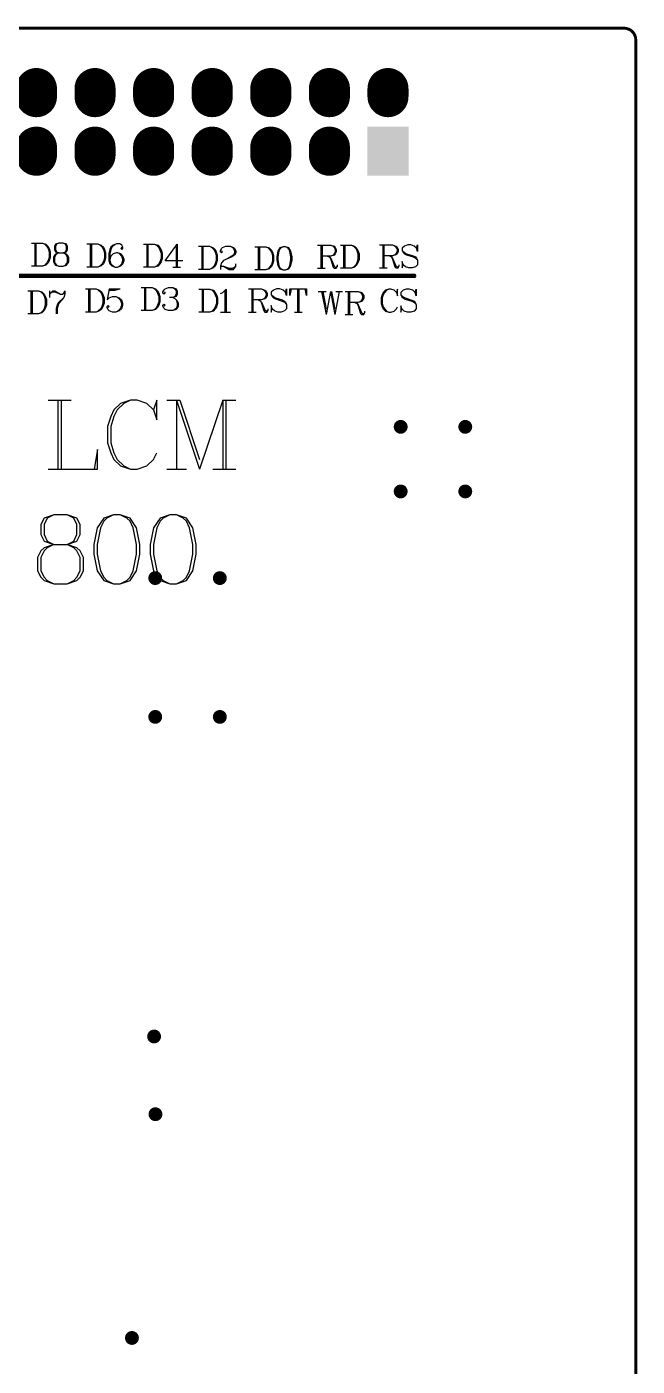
# Model space of a CAD drawing. Header units: millimetres. Extents: x 2086 to 2273, y 419 to 632.
# Drawn here: x 2246.2 to 2272.7, y 492.1 to 550.2 of the extents above; entities that cross this region are included whole.
import ezdxf

# ---------------------------------------------------------------- set-up
doc = ezdxf.new("R2010")
doc.units = ezdxf.units.MM
for name, color, linetype in [('BOTTOMOVERLAY', 54, 'Continuous'), ('KEEPOUTLAYER', 6, 'Continuous'), ('MULTILAYER', 9, 'Continuous'), ('ViaHoleLayer', 16, 'Continuous')]:
    doc.layers.add(name, color=color, linetype=linetype)

# ---------------------------------------------------------------- blocks, each defined once
blk = doc.blocks.new('IDE34VR_1')
at = {"layer": 'MULTILAYER', "const_width": 1.778}
for points in [[(0.000005, 2.716995), (0.000005, 2.362995)], [(2.54, 2.717002), (2.54, 2.363003)], [(5.080005, 2.716997), (5.080005, 2.362998)], [(7.620003, 2.716997), (7.620003, 2.362998)], [(10.160003, 2.717), (10.160003, 2.363)], [(12.7, 2.716995), (12.7, 2.362995)], [(15.240003, 2.717), (15.240003, 2.363)], [(17.780003, 2.716997), (17.780003, 2.362998)], [(20.32, 2.717), (20.32, 2.363)], [(22.860005, 2.717), (22.860005, 2.363)], [(25.4, 2.717), (25.4, 2.363)], [(27.940003, 2.716997), (27.940003, 2.362998)], [(30.480003, 2.716997), (30.480003, 2.362998)], [(33.020003, 2.717), (33.020003, 2.363)], [(35.560005, 2.716997), (35.560005, 2.362998)], [(38.100003, 2.717), (38.100003, 2.363)], [(40.640003, 2.716997), (40.640003, 2.362998)], [(2.540005, 0.177), (2.540005, -0.177)], [(5.08, 0.177002), (5.08, -0.176997)], [(7.620003, 0.176997), (7.620003, -0.177002)], [(10.160003, 0.176995), (10.160003, -0.177005)], [(12.7, 0.177), (12.7, -0.177)], [(15.240003, 0.176997), (15.240003, -0.177002)], [(17.780003, 0.176997), (17.780003, -0.177002)], [(20.320003, 0.176997), (20.320003, -0.177002)], [(22.86, 0.177), (22.86, -0.177)], [(25.400005, 0.177), (25.400005, -0.177)], [(27.940003, 0.176997), (27.940003, -0.177002)], [(30.480003, 0.176997), (30.480003, -0.177002)], [(33.020003, 0.176997), (33.020003, -0.177002)], [(35.56, 0.177), (35.56, -0.177)], [(38.100003, 0.176997), (38.100003, -0.177002)], [(40.640003, 0.176997), (40.640003, -0.177002)]]:
    blk.add_lwpolyline(points, dxfattribs=at)
at = {"layer": 'MULTILAYER', "const_width": 0.889}
for points in [[(-0.444495, 2.716995, 1), (0.444505, 2.716995, 1)], [(2.0955, 2.717002, 1), (2.9845, 2.717002, 1)], [(4.635505, 2.716997, 1), (5.524505, 2.716997, 1)], [(7.175503, 2.716997, 1), (8.064503, 2.716997, 1)], [(9.715503, 2.717, 1), (10.604503, 2.717, 1)], [(12.2555, 2.716995, 1), (13.1445, 2.716995, 1)], [(14.795503, 2.717, 1), (15.684503, 2.717, 1)], [(17.335503, 2.716997, 1), (18.224503, 2.716997, 1)], [(19.8755, 2.717, 1), (20.7645, 2.717, 1)], [(22.415505, 2.717, 1), (23.304505, 2.717, 1)], [(24.9555, 2.717, 1), (25.8445, 2.717, 1)], [(27.495503, 2.716997, 1), (28.384503, 2.716997, 1)], [(30.035503, 2.716997, 1), (30.924503, 2.716997, 1)], [(32.575503, 2.717, 1), (33.464503, 2.717, 1)], [(35.115505, 2.716997, 1), (36.004505, 2.716997, 1)], [(37.655503, 2.717, 1), (38.544503, 2.717, 1)], [(40.195503, 2.716997, 1), (41.084503, 2.716997, 1)], [(-0.444495, 2.362995, 1), (0.444505, 2.362995, 1)], [(2.0955, 2.363003, 1), (2.9845, 2.363003, 1)], [(4.635505, 2.362998, 1), (5.524505, 2.362998, 1)], [(7.175503, 2.362998, 1), (8.064503, 2.362998, 1)], [(9.715503, 2.363, 1), (10.604503, 2.363, 1)], [(12.2555, 2.362995, 1), (13.1445, 2.362995, 1)], [(14.795503, 2.363, 1), (15.684503, 2.363, 1)], [(17.335503, 2.362998, 1), (18.224503, 2.362998, 1)], [(19.8755, 2.363, 1), (20.7645, 2.363, 1)], [(22.415505, 2.363, 1), (23.304505, 2.363, 1)], [(24.9555, 2.363, 1), (25.8445, 2.363, 1)], [(27.495503, 2.362998, 1), (28.384503, 2.362998, 1)], [(30.035503, 2.362998, 1), (30.924503, 2.362998, 1)], [(32.575503, 2.363, 1), (33.464503, 2.363, 1)], [(35.115505, 2.362998, 1), (36.004505, 2.362998, 1)], [(37.655503, 2.363, 1), (38.544503, 2.363, 1)], [(40.195503, 2.362998, 1), (41.084503, 2.362998, 1)], [(2.095505, 0.177, 1), (2.984505, 0.177, 1)], [(2.095505, -0.177, 1), (2.984505, -0.177, 1)], [(4.6355, 0.177002, 1), (5.5245, 0.177002, 1)], [(4.6355, -0.176997, 1), (5.5245, -0.176997, 1)], [(7.175503, 0.176997, 1), (8.064503, 0.176997, 1)], [(7.175503, -0.177002, 1), (8.064503, -0.177002, 1)], [(9.715503, 0.176995, 1), (10.604503, 0.176995, 1)], [(9.715503, -0.177005, 1), (10.604503, -0.177005, 1)], [(12.2555, 0.177, 1), (13.1445, 0.177, 1)], [(12.2555, -0.177, 1), (13.1445, -0.177, 1)], [(14.795503, 0.176997, 1), (15.684503, 0.176997, 1)], [(14.795503, -0.177002, 1), (15.684503, -0.177002, 1)], [(17.335503, 0.176997, 1), (18.224503, 0.176997, 1)], [(17.335503, -0.177002, 1), (18.224503, -0.177002, 1)], [(19.875503, 0.176997, 1), (20.764503, 0.176997, 1)], [(19.875503, -0.177002, 1), (20.764503, -0.177002, 1)], [(22.4155, 0.177, 1), (23.3045, 0.177, 1)], [(22.4155, -0.177, 1), (23.3045, -0.177, 1)], [(24.955505, 0.177, 1), (25.844505, 0.177, 1)], [(24.955505, -0.177, 1), (25.844505, -0.177, 1)], [(27.495503, 0.176997, 1), (28.384503, 0.176997, 1)], [(27.495503, -0.177002, 1), (28.384503, -0.177002, 1)], [(30.035503, 0.176997, 1), (30.924503, 0.176997, 1)], [(30.035503, -0.177002, 1), (30.924503, -0.177002, 1)], [(32.575503, 0.176997, 1), (33.464503, 0.176997, 1)], [(32.575503, -0.177002, 1), (33.464503, -0.177002, 1)], [(35.1155, 0.177, 1), (36.0045, 0.177, 1)], [(35.1155, -0.177, 1), (36.0045, -0.177, 1)], [(37.655503, 0.176997, 1), (38.544503, 0.176997, 1)], [(37.655503, -0.177002, 1), (38.544503, -0.177002, 1)], [(40.195503, 0.176997, 1), (41.084503, 0.176997, 1)], [(40.195503, -0.177002, 1), (41.084503, -0.177002, 1)]]:
    blk.add_lwpolyline(points, format="xyb", close=True, dxfattribs=at)
at = {"layer": 'MULTILAYER'}
blk.add_solid([(-0.889, -1.066), (0.889, -1.066), (-0.889, 1.066), (0.889, 1.066)], dxfattribs=at)

msp = doc.modelspace()

# ---------------------------------------------------------------- linework, layer by layer
at = {"layer": 'BOTTOMOVERLAY'}
for p, q in [((2246.4062, 540.8026), (2246.8823, 540.8026)), ((2246.549, 540.8026), (2246.549, 539.8028)), ((2246.5966, 540.8026), (2246.5966, 539.8028)), ((2246.8823, 540.8026), (2247.0251, 540.7549)), ((2246.8823, 540.8026), (2246.9775, 540.7549)), ((2246.9775, 540.7549), (2247.0727, 540.6597)), ((2247.0251, 540.7549), (2247.1203, 540.6597)), ((2247.0727, 540.6597), (2247.1203, 540.5645)), ((2247.1203, 540.6597), (2247.1679, 540.5645)), ((2247.4441, 540.7549), (2247.3965, 540.6597)), ((2247.3965, 540.6597), (2247.3965, 540.5169)), ((2247.5869, 540.8026), (2247.4441, 540.7549)), ((2247.4917, 540.7549), (2247.4441, 540.6597)), ((2247.4441, 540.6597), (2247.4441, 540.5169)), ((2247.5869, 540.8026), (2247.4917, 540.7549)), ((2247.7773, 540.8026), (2247.5869, 540.8026)), ((2247.9202, 540.7549), (2247.7773, 540.8026)), ((2247.8726, 540.7549), (2247.7773, 540.8026)), ((2247.9202, 540.6597), (2247.8726, 540.7549)), ((2247.9678, 540.6597), (2247.9202, 540.7549)), ((2247.9202, 540.5169), (2247.9202, 540.6597)), ((2247.9678, 540.5169), (2247.9678, 540.6597)), ((2248.8062, 540.7626), (2249.2823, 540.7626)), ((2248.949, 540.7626), (2248.949, 539.7628)), ((2248.9966, 540.7626), (2248.9966, 539.7628)), ((2249.2823, 540.7626), (2249.4251, 540.7149)), ((2249.2823, 540.7626), (2249.3775, 540.7149)), ((2249.3775, 540.7149), (2249.4727, 540.6197)), ((2249.4251, 540.7149), (2249.5203, 540.6197)), ((2249.4727, 540.6197), (2249.5203, 540.5245)), ((2249.5203, 540.6197), (2249.5679, 540.5245)), ((2249.8441, 540.6197), (2249.7965, 540.5245)), ((2249.9393, 540.7149), (2249.8441, 540.6197)), ((2249.8917, 540.6197), (2249.8441, 540.5245)), ((2249.9869, 540.7149), (2249.8917, 540.6197)), ((2250.0821, 540.7626), (2249.9393, 540.7149)), ((2250.0821, 540.7626), (2249.9869, 540.7149)), ((2250.2249, 540.7626), (2250.0821, 540.7626)), ((2250.3202, 540.7149), (2250.2249, 540.7626)), ((2250.3202, 540.6197), (2250.2726, 540.5721)), ((2250.3678, 540.6197), (2250.3202, 540.7149)), ((2250.3678, 540.5721), (2250.3678, 540.6197)), ((2251.2562, 540.7526), (2251.7323, 540.7526)), ((2251.399, 540.7526), (2251.399, 539.7528)), ((2251.4466, 540.7526), (2251.4466, 539.7528)), ((2251.7323, 540.7526), (2251.8751, 540.7049)), ((2251.7323, 540.7526), (2251.8275, 540.7049)), ((2251.8275, 540.7049), (2251.9227, 540.6097)), ((2251.8751, 540.7049), (2251.9703, 540.6097)), ((2252.1989, 540.0384), (2252.7226, 540.7526)), ((2252.6749, 540.6573), (2252.6749, 539.7528)), ((2252.7226, 540.7526), (2252.7226, 539.7528)), ((2253.6462, 540.6626), (2254.1223, 540.6626)), ((2253.789, 540.6626), (2253.789, 539.6628)), ((2253.8366, 540.6626), (2253.8366, 539.6628)), ((2254.1223, 540.6626), (2254.2651, 540.6149)), ((2254.1223, 540.6626), (2254.2175, 540.6149)), ((2254.6841, 540.6149), (2254.8269, 540.6626)), ((2254.8269, 540.6626), (2255.0173, 540.6626)), ((2255.0173, 540.6626), (2255.1602, 540.6149)), ((2255.0173, 540.6626), (2255.1126, 540.6149)), ((2256.0887, 540.6401), (2256.5648, 540.6401)), ((2256.2315, 540.6401), (2256.2315, 539.6403)), ((2256.2791, 540.6401), (2256.2791, 539.6403)), ((2256.5648, 540.6401), (2256.7076, 540.5925)), ((2256.5648, 540.6401), (2256.66, 540.5925)), ((2257.317, 540.6401), (2257.1742, 540.5925)), ((2257.317, 540.6401), (2257.2218, 540.5925)), ((2257.4122, 540.6401), (2257.317, 540.6401)), ((2257.555, 540.5925), (2257.4122, 540.6401)), ((2257.5074, 540.5925), (2257.4122, 540.6401)), ((2258.8062, 540.7126), (2259.3775, 540.7126)), ((2258.949, 540.7126), (2258.949, 539.7128)), ((2258.9966, 540.7126), (2258.9966, 539.7128)), ((2259.3775, 540.7126), (2259.5203, 540.6649)), ((2259.3775, 540.7126), (2259.4727, 540.6649)), ((2259.4727, 540.6649), (2259.5203, 540.6173)), ((2259.5203, 540.6649), (2259.5679, 540.6173)), ((2259.7917, 540.7126), (2260.2678, 540.7126)), ((2259.9345, 540.7126), (2259.9345, 539.7128)), ((2259.9821, 540.7126), (2259.9821, 539.7128)), ((2260.2678, 540.7126), (2260.4106, 540.6649)), ((2260.2678, 540.7126), (2260.363, 540.6649)), ((2260.363, 540.6649), (2260.4582, 540.5697)), ((2260.4106, 540.6649), (2260.5058, 540.5697)), ((2261.4862, 540.7226), (2262.0575, 540.7226)), ((2261.629, 540.7226), (2261.629, 539.7228)), ((2261.6766, 540.7226), (2261.6766, 539.7228)), ((2262.0575, 540.7226), (2262.2003, 540.6749)), ((2262.0575, 540.7226), (2262.1527, 540.6749)), ((2262.1527, 540.6749), (2262.2003, 540.6273)), ((2262.2003, 540.6749), (2262.2479, 540.6273)), ((2262.2003, 540.6273), (2262.2479, 540.5321)), ((2262.2479, 540.6273), (2262.2956, 540.5321)), ((2262.5669, 540.6749), (2262.4717, 540.5797)), ((2262.7098, 540.7226), (2262.5669, 540.6749)), ((2262.8526, 540.7226), (2262.7098, 540.7226)), ((2262.9954, 540.6749), (2262.8526, 540.7226)), ((2263.0906, 540.5797), (2262.9954, 540.6749)), ((2263.0906, 540.5797), (2263.1382, 540.7226)), ((2263.1382, 540.7226), (2263.1382, 540.4369)), ((2247.1203, 540.0408), (2247.0727, 539.9456)), ((2247.1203, 540.5645), (2247.1679, 540.4217)), ((2247.1679, 540.1836), (2247.1203, 540.0408)), ((2247.1679, 540.0408), (2247.1203, 539.9456)), ((2247.1679, 540.5645), (2247.2156, 540.4217)), ((2247.1679, 540.4217), (2247.1679, 540.1836)), ((2247.2156, 540.1836), (2247.1679, 540.0408)), ((2247.2156, 540.4217), (2247.2156, 540.1836)), ((2247.3965, 540.2789), (2247.3489, 540.1836)), ((2247.3489, 540.1836), (2247.3489, 539.9932)), ((2247.3965, 540.5169), (2247.4441, 540.4217)), ((2247.4441, 540.3265), (2247.3965, 540.2789)), ((2247.4441, 540.2789), (2247.3965, 540.1836)), ((2247.3965, 540.1836), (2247.3965, 539.9932)), ((2247.4441, 540.5169), (2247.4917, 540.4217)), ((2247.4441, 540.4217), (2247.5869, 540.3741)), ((2247.5869, 540.3741), (2247.4441, 540.3265)), ((2247.4917, 540.3265), (2247.4441, 540.2789)), ((2247.4917, 540.4217), (2247.5869, 540.3741)), ((2247.5869, 540.3741), (2247.4917, 540.3265)), ((2247.5869, 540.3741), (2247.7773, 540.3741)), ((2247.7773, 540.3741), (2247.9202, 540.4217)), ((2247.7773, 540.3741), (2247.8726, 540.4217)), ((2247.9202, 540.3265), (2247.7773, 540.3741)), ((2247.8726, 540.3265), (2247.7773, 540.3741)), ((2247.8726, 540.4217), (2247.9202, 540.5169)), ((2247.9202, 540.2789), (2247.8726, 540.3265)), ((2247.9202, 540.4217), (2247.9678, 540.5169)), ((2247.9678, 540.2789), (2247.9202, 540.3265)), ((2247.9678, 540.1836), (2247.9202, 540.2789)), ((2248.0154, 540.1836), (2247.9678, 540.2789)), ((2247.9678, 539.9932), (2247.9678, 540.1836)), ((2248.0154, 539.9932), (2248.0154, 540.1836)), ((2249.5203, 540.5245), (2249.5679, 540.3817)), ((2249.5679, 540.1436), (2249.5203, 540.0008)), ((2249.5679, 540.5245), (2249.6156, 540.3817)), ((2249.5679, 540.3817), (2249.5679, 540.1436)), ((2249.6156, 540.1436), (2249.5679, 540.0008)), ((2249.6156, 540.3817), (2249.6156, 540.1436)), ((2249.7965, 540.5245), (2249.7489, 540.3341)), ((2249.7489, 540.3341), (2249.7489, 540.0484)), ((2249.7489, 540.0484), (2249.7965, 539.9056)), ((2249.8441, 540.5245), (2249.7965, 540.3341)), ((2249.7965, 540.3341), (2249.7965, 540.0484)), ((2249.8441, 540.2389), (2249.7965, 540.096)), ((2249.7965, 540.0484), (2249.8441, 539.9056)), ((2249.9393, 540.3341), (2249.8441, 540.2389)), ((2250.0821, 540.3817), (2249.9393, 540.3341)), ((2250.1297, 540.3817), (2250.0821, 540.3817)), ((2250.2726, 540.3341), (2250.1297, 540.3817)), ((2250.2249, 540.3341), (2250.1297, 540.3817)), ((2250.3202, 540.2389), (2250.2249, 540.3341)), ((2250.2726, 540.5721), (2250.3202, 540.5245)), ((2250.3678, 540.2389), (2250.2726, 540.3341)), ((2250.3202, 540.5245), (2250.3678, 540.5721)), ((2250.3678, 540.096), (2250.3202, 540.2389)), ((2250.3202, 539.9056), (2250.3678, 540.0484)), ((2250.4154, 540.096), (2250.3678, 540.2389)), ((2250.3678, 540.0484), (2250.3678, 540.096)), ((2250.3678, 539.9056), (2250.4154, 540.0484)), ((2250.4154, 540.0484), (2250.4154, 540.096)), ((2251.9227, 540.6097), (2251.9703, 540.5145)), ((2251.9703, 540.6097), (2252.0179, 540.5145)), ((2251.9703, 540.5145), (2252.0179, 540.3717)), ((2252.0179, 540.1336), (2251.9703, 539.9908)), ((2252.0179, 540.5145), (2252.0656, 540.3717)), ((2252.0179, 540.3717), (2252.0179, 540.1336)), ((2252.0656, 540.1336), (2252.0179, 539.9908)), ((2252.0656, 540.3717), (2252.0656, 540.1336)), ((2252.9606, 540.0384), (2252.1989, 540.0384)), ((2254.2175, 540.6149), (2254.3127, 540.5197)), ((2254.2651, 540.6149), (2254.3603, 540.5197)), ((2254.3127, 540.5197), (2254.3603, 540.4245)), ((2254.3603, 540.5197), (2254.4079, 540.4245)), ((2254.3603, 540.4245), (2254.4079, 540.2817)), ((2254.4079, 540.0436), (2254.3603, 539.9008)), ((2254.4079, 540.4245), (2254.4556, 540.2817)), ((2254.4079, 540.2817), (2254.4079, 540.0436)), ((2254.4556, 540.0436), (2254.4079, 539.9008)), ((2254.4556, 540.2817), (2254.4556, 540.0436)), ((2254.5889, 540.4721), (2254.6365, 540.5673)), ((2254.5889, 540.4245), (2254.5889, 540.4721)), ((2254.6365, 540.3769), (2254.5889, 540.4245)), ((2254.6365, 540.5673), (2254.6841, 540.6149)), ((2254.6365, 540.4721), (2254.6841, 540.4245)), ((2254.6841, 540.4245), (2254.6365, 540.3769)), ((2254.7317, 540.0436), (2254.6365, 539.9484)), ((2254.8269, 540.0913), (2254.7317, 540.0436)), ((2255.0649, 540.1865), (2254.8269, 540.0913)), ((2255.0173, 540.1865), (2254.8269, 540.0913)), ((2255.1602, 540.2817), (2255.0173, 540.1865)), ((2255.2078, 540.2817), (2255.0649, 540.1865)), ((2255.1126, 540.6149), (2255.1602, 540.5673)), ((2255.1602, 540.6149), (2255.2078, 540.5673)), ((2255.1602, 540.5673), (2255.2078, 540.4721)), ((2255.2078, 540.3769), (2255.1602, 540.2817)), ((2255.2078, 540.5673), (2255.2554, 540.4721)), ((2255.2078, 540.4721), (2255.2078, 540.3769)), ((2255.2554, 540.3769), (2255.2078, 540.2817)), ((2255.2554, 540.4721), (2255.2554, 540.3769)), ((2256.66, 540.5925), (2256.7552, 540.4973)), ((2256.7076, 540.5925), (2256.8028, 540.4973)), ((2256.7552, 540.4973), (2256.8028, 540.402)), ((2256.8028, 540.4973), (2256.8504, 540.402)), ((2256.8028, 540.402), (2256.8504, 540.2592)), ((2256.8504, 540.402), (2256.898, 540.2592)), ((2256.8504, 540.2592), (2256.8504, 540.0212)), ((2256.898, 540.2592), (2256.898, 540.0212)), ((2257.0789, 540.4497), (2257.0313, 540.2116)), ((2257.0313, 540.2116), (2257.0313, 540.0688)), ((2257.0313, 540.0688), (2257.0789, 539.8307)), ((2257.1742, 540.5925), (2257.0789, 540.4497)), ((2257.1265, 540.4497), (2257.0789, 540.2116)), ((2257.0789, 540.2116), (2257.0789, 540.0688)), ((2257.0789, 540.0688), (2257.1265, 539.8307)), ((2257.1742, 540.5449), (2257.1265, 540.4497)), ((2257.2218, 540.5925), (2257.1742, 540.5449)), ((2257.555, 540.5449), (2257.5074, 540.5925)), ((2257.6502, 540.4497), (2257.555, 540.5925)), ((2257.6026, 540.4497), (2257.555, 540.5449)), ((2257.6502, 540.2116), (2257.6026, 540.4497)), ((2257.6026, 539.8307), (2257.6502, 540.0688)), ((2257.6979, 540.2116), (2257.6502, 540.4497)), ((2257.6502, 540.0688), (2257.6502, 540.2116)), ((2257.6502, 539.8307), (2257.6979, 540.0688)), ((2257.6979, 540.0688), (2257.6979, 540.2116)), ((2259.3775, 540.2365), (2258.9966, 540.2365)), ((2259.2347, 540.2365), (2259.3299, 540.1889)), ((2259.3299, 540.1889), (2259.3775, 540.1413)), ((2259.3299, 540.1889), (2259.3775, 540.0936)), ((2259.5203, 540.2841), (2259.3775, 540.2365)), ((2259.4727, 540.2841), (2259.3775, 540.2365)), ((2259.3775, 540.1413), (2259.5203, 539.808)), ((2259.3775, 540.0936), (2259.4727, 539.7604)), ((2259.5203, 540.3317), (2259.4727, 540.2841)), ((2259.5203, 540.6173), (2259.5679, 540.5221)), ((2259.5679, 540.4269), (2259.5203, 540.3317)), ((2259.5679, 540.3317), (2259.5203, 540.2841)), ((2259.5679, 540.6173), (2259.6156, 540.5221)), ((2259.5679, 540.5221), (2259.5679, 540.4269)), ((2259.6156, 540.4269), (2259.5679, 540.3317)), ((2259.6156, 540.5221), (2259.6156, 540.4269)), ((2260.4582, 540.5697), (2260.5058, 540.4745)), ((2260.5058, 540.5697), (2260.5534, 540.4745)), ((2260.5058, 540.4745), (2260.5534, 540.3317)), ((2260.5534, 540.0936), (2260.5058, 539.9508)), ((2260.5534, 540.4745), (2260.6011, 540.3317)), ((2260.5534, 540.3317), (2260.5534, 540.0936)), ((2260.6011, 540.0936), (2260.5534, 539.9508)), ((2260.6011, 540.3317), (2260.6011, 540.0936)), ((2262.0575, 540.2465), (2261.6766, 540.2465)), ((2261.9147, 540.2465), (2262.0099, 540.1989)), ((2262.0099, 540.1989), (2262.0575, 540.1513)), ((2262.0099, 540.1989), (2262.0575, 540.1036)), ((2262.2003, 540.2941), (2262.0575, 540.2465)), ((2262.1527, 540.2941), (2262.0575, 540.2465)), ((2262.0575, 540.1513), (2262.2003, 539.818)), ((2262.0575, 540.1036), (2262.1527, 539.7704)), ((2262.2003, 540.3417), (2262.1527, 540.2941)), ((2262.2479, 540.4369), (2262.2003, 540.3417)), ((2262.2479, 540.3417), (2262.2003, 540.2941)), ((2262.2479, 540.5321), (2262.2479, 540.4369)), ((2262.2956, 540.4369), (2262.2479, 540.3417)), ((2262.2956, 540.5321), (2262.2956, 540.4369)), ((2262.4717, 540.5797), (2262.4717, 540.4845)), ((2262.4717, 540.4845), (2262.5193, 540.3893)), ((2262.4717, 540.4845), (2262.5669, 540.3893)), ((2262.5193, 540.3893), (2262.5669, 540.3417)), ((2262.5669, 540.3893), (2262.6621, 540.3417)), ((2262.5669, 540.3417), (2262.6621, 540.2941)), ((2262.6621, 540.3417), (2262.9478, 540.2465)), ((2262.6621, 540.2941), (2262.9478, 540.1989)), ((2262.9478, 540.2465), (2263.043, 540.1989)), ((2262.9478, 540.1989), (2263.043, 540.1513)), ((2263.043, 540.1989), (2263.0906, 540.1513)), ((2263.043, 540.1513), (2263.1382, 540.056)), ((2263.1382, 540.4369), (2263.0906, 540.5797)), ((2263.0906, 540.1513), (2263.1382, 540.056)), ((2263.1382, 540.056), (2263.1382, 539.8656)), ((2246.8823, 539.8028), (2246.4062, 539.8028)), ((2247.0251, 539.8504), (2246.8823, 539.8028)), ((2246.9775, 539.8504), (2246.8823, 539.8028)), ((2247.0727, 539.9456), (2246.9775, 539.8504)), ((2247.1203, 539.9456), (2247.0251, 539.8504)), ((2247.3489, 539.9932), (2247.3965, 539.898)), ((2247.3965, 539.9932), (2247.4441, 539.898)), ((2247.3965, 539.898), (2247.4441, 539.8504)), ((2247.4441, 539.898), (2247.4917, 539.8504)), ((2247.4441, 539.8504), (2247.5869, 539.8028)), ((2247.4917, 539.8504), (2247.5869, 539.8028)), ((2247.5869, 539.8028), (2247.7773, 539.8028)), ((2247.7773, 539.8028), (2247.9202, 539.8504)), ((2247.7773, 539.8028), (2247.8726, 539.8504)), ((2247.8726, 539.8504), (2247.9202, 539.898)), ((2247.9202, 539.898), (2247.9678, 539.9932)), ((2247.9202, 539.8504), (2247.9678, 539.898)), ((2247.9678, 539.898), (2248.0154, 539.9932)), ((2249.2823, 539.7628), (2248.8062, 539.7628)), ((2249.4251, 539.8104), (2249.2823, 539.7628)), ((2249.3775, 539.8104), (2249.2823, 539.7628)), ((2249.4727, 539.9056), (2249.3775, 539.8104)), ((2249.5203, 539.9056), (2249.4251, 539.8104)), ((2249.5203, 540.0008), (2249.4727, 539.9056)), ((2249.5679, 540.0008), (2249.5203, 539.9056)), ((2249.7965, 539.9056), (2249.8917, 539.8104)), ((2249.8441, 539.9056), (2249.9393, 539.8104)), ((2249.8917, 539.8104), (2250.0345, 539.7628)), ((2249.9393, 539.8104), (2250.0345, 539.7628)), ((2250.0345, 539.7628), (2250.1297, 539.7628)), ((2250.1297, 539.7628), (2250.2726, 539.8104)), ((2250.1297, 539.7628), (2250.2249, 539.8104)), ((2250.2249, 539.8104), (2250.3202, 539.9056)), ((2250.2726, 539.8104), (2250.3678, 539.9056)), ((2251.7323, 539.7528), (2251.2562, 539.7528)), ((2251.8751, 539.8004), (2251.7323, 539.7528)), ((2251.8275, 539.8004), (2251.7323, 539.7528)), ((2251.9227, 539.8956), (2251.8275, 539.8004)), ((2251.9703, 539.8956), (2251.8751, 539.8004)), ((2251.9703, 539.9908), (2251.9227, 539.8956)), ((2252.0179, 539.9908), (2251.9703, 539.8956)), ((2252.5321, 539.7528), (2252.8654, 539.7528)), ((2254.1223, 539.6628), (2253.6462, 539.6628)), ((2254.2651, 539.7104), (2254.1223, 539.6628)), ((2254.2175, 539.7104), (2254.1223, 539.6628)), ((2254.3127, 539.8056), (2254.2175, 539.7104)), ((2254.3603, 539.8056), (2254.2651, 539.7104)), ((2254.3603, 539.9008), (2254.3127, 539.8056)), ((2254.4079, 539.9008), (2254.3603, 539.8056)), ((2254.6365, 539.9484), (2254.5889, 539.8056)), ((2254.5889, 539.8056), (2254.5889, 539.6628)), ((2254.5889, 539.758), (2254.6365, 539.8056)), ((2254.6365, 539.8056), (2254.7317, 539.8056)), ((2254.7317, 539.8056), (2254.9697, 539.7104)), ((2254.7317, 539.8056), (2254.9697, 539.6628)), ((2254.9697, 539.7104), (2255.1126, 539.7104)), ((2254.9697, 539.6628), (2255.1602, 539.6628)), ((2255.1126, 539.7104), (2255.2078, 539.758)), ((2255.1602, 539.6628), (2255.2078, 539.7104)), ((2255.2078, 539.758), (2255.2554, 539.8056)), ((2255.2078, 539.7104), (2255.2554, 539.8056)), ((2255.2554, 539.8056), (2255.2554, 539.9008)), ((2256.5648, 539.6403), (2256.0887, 539.6403)), ((2256.7076, 539.6879), (2256.5648, 539.6403)), ((2256.66, 539.6879), (2256.5648, 539.6403)), ((2256.7552, 539.7831), (2256.66, 539.6879)), ((2256.8028, 539.7831), (2256.7076, 539.6879)), ((2256.8028, 539.8783), (2256.7552, 539.7831)), ((2256.8504, 540.0212), (2256.8028, 539.8783)), ((2256.8504, 539.8783), (2256.8028, 539.7831)), ((2256.898, 540.0212), (2256.8504, 539.8783)), ((2257.0789, 539.8307), (2257.1742, 539.6879)), ((2257.1265, 539.8307), (2257.1742, 539.7355)), ((2257.1742, 539.7355), (2257.2218, 539.6879)), ((2257.1742, 539.6879), (2257.317, 539.6403)), ((2257.2218, 539.6879), (2257.317, 539.6403)), ((2257.317, 539.6403), (2257.4122, 539.6403)), ((2257.4122, 539.6403), (2257.555, 539.6879)), ((2257.4122, 539.6403), (2257.5074, 539.6879)), ((2257.5074, 539.6879), (2257.555, 539.7355)), ((2257.555, 539.6879), (2257.6502, 539.8307)), ((2257.555, 539.7355), (2257.6026, 539.8307)), ((2258.8062, 539.7128), (2259.1395, 539.7128)), ((2259.4727, 539.7604), (2259.5203, 539.7128)), ((2259.5203, 539.808), (2259.5679, 539.7604)), ((2259.5203, 539.7128), (2259.6156, 539.7128)), ((2259.5679, 539.7604), (2259.6156, 539.7604)), ((2259.6156, 539.7604), (2259.6632, 539.808)), ((2259.6156, 539.7128), (2259.6632, 539.808)), ((2259.6632, 539.808), (2259.6632, 539.8556)), ((2260.2678, 539.7128), (2259.7917, 539.7128)), ((2260.4106, 539.7604), (2260.2678, 539.7128)), ((2260.363, 539.7604), (2260.2678, 539.7128)), ((2260.4582, 539.8556), (2260.363, 539.7604)), ((2260.5058, 539.8556), (2260.4106, 539.7604)), ((2260.5058, 539.9508), (2260.4582, 539.8556)), ((2260.5534, 539.9508), (2260.5058, 539.8556)), ((2261.4862, 539.7228), (2261.8195, 539.7228)), ((2262.1527, 539.7704), (2262.2003, 539.7228)), ((2262.2003, 539.818), (2262.2479, 539.7704)), ((2262.2003, 539.7228), (2262.2956, 539.7228)), ((2262.2479, 539.7704), (2262.2956, 539.7704)), ((2262.2956, 539.7704), (2262.3432, 539.818)), ((2262.2956, 539.7228), (2262.3432, 539.818)), ((2262.3432, 539.818), (2262.3432, 539.8656)), ((2262.5193, 539.8656), (2262.4717, 540.0084)), ((2262.4717, 540.0084), (2262.4717, 539.7228)), ((2262.4717, 539.7228), (2262.5193, 539.8656)), ((2262.6145, 539.7704), (2262.5193, 539.8656)), ((2262.7574, 539.7228), (2262.6145, 539.7704)), ((2262.9002, 539.7228), (2262.7574, 539.7228)), ((2263.043, 539.7704), (2262.9002, 539.7228)), ((2263.1382, 539.8656), (2263.043, 539.7704)), ((2246.2362, 538.7326), (2246.7123, 538.7326)), ((2246.379, 538.7326), (2246.379, 537.7328)), ((2246.4266, 538.7326), (2246.4266, 537.7328)), ((2246.7123, 538.7326), (2246.8551, 538.685)), ((2246.7123, 538.7326), (2246.8075, 538.685)), ((2246.8075, 538.685), (2246.9027, 538.5897)), ((2246.8551, 538.685), (2246.9503, 538.5897)), ((2246.9027, 538.5897), (2246.9503, 538.4945)), ((2246.9503, 538.5897), (2246.9979, 538.4945)), ((2246.9503, 538.4945), (2246.9979, 538.3517)), ((2246.9979, 538.4945), (2247.0456, 538.3517)), ((2246.9979, 538.3517), (2246.9979, 538.1136)), ((2247.0456, 538.3517), (2247.0456, 538.1136)), ((2247.1789, 538.7326), (2247.1789, 538.4469)), ((2247.1789, 538.5421), (2247.2265, 538.6373)), ((2247.2265, 538.6373), (2247.3217, 538.7326)), ((2247.2265, 538.6373), (2247.3217, 538.685)), ((2247.3217, 538.7326), (2247.4169, 538.7326)), ((2247.3217, 538.685), (2247.4169, 538.685)), ((2247.4169, 538.7326), (2247.6549, 538.5897)), ((2247.4169, 538.685), (2247.6549, 538.5897)), ((2247.7978, 538.4469), (2247.5597, 538.2089)), ((2247.7978, 538.4469), (2247.6073, 538.2089)), ((2247.6549, 538.5897), (2247.7502, 538.5897)), ((2247.7502, 538.5897), (2247.7978, 538.6373)), ((2247.7978, 538.6373), (2247.8454, 538.7326)), ((2247.8454, 538.5897), (2247.7978, 538.4469)), ((2247.8454, 538.7326), (2247.8454, 538.5897)), ((2248.7362, 538.8126), (2249.2123, 538.8126)), ((2248.879, 538.8126), (2248.879, 537.8128)), ((2248.9266, 538.8126), (2248.9266, 537.8128)), ((2249.2123, 538.8126), (2249.3551, 538.765)), ((2249.2123, 538.8126), (2249.3075, 538.765)), ((2249.3075, 538.765), (2249.4027, 538.6697)), ((2249.3551, 538.765), (2249.4503, 538.6697)), ((2249.4027, 538.6697), (2249.4503, 538.5745)), ((2249.4503, 538.6697), (2249.4979, 538.5745)), ((2249.4503, 538.5745), (2249.4979, 538.4317)), ((2249.4979, 538.5745), (2249.5456, 538.4317)), ((2249.4979, 538.4317), (2249.4979, 538.1936)), ((2249.5456, 538.4317), (2249.5456, 538.1936)), ((2249.7741, 538.8126), (2249.6789, 538.3365)), ((2249.6789, 538.3365), (2249.7741, 538.4317)), ((2249.7741, 538.8126), (2250.2502, 538.8126)), ((2249.7741, 538.765), (2250.0121, 538.765)), ((2249.7741, 538.4317), (2249.9169, 538.4793)), ((2249.9169, 538.4793), (2250.0597, 538.4793)), ((2250.0121, 538.765), (2250.2502, 538.8126)), ((2250.0597, 538.4793), (2250.2026, 538.4317)), ((2250.0597, 538.4793), (2250.1549, 538.4317)), ((2250.1549, 538.4317), (2250.2502, 538.3365)), ((2250.2026, 538.4317), (2250.2978, 538.3365)), ((2250.2502, 538.3365), (2250.2978, 538.1936)), ((2250.2978, 538.3365), (2250.3454, 538.1936)), ((2251.1562, 538.8726), (2251.6323, 538.8726)), ((2251.299, 538.8726), (2251.299, 537.8728)), ((2251.3466, 538.8726), (2251.3466, 537.8728)), ((2251.6323, 538.8726), (2251.7751, 538.825)), ((2251.6323, 538.8726), (2251.7275, 538.825)), ((2251.7275, 538.825), (2251.8227, 538.7297)), ((2251.7751, 538.825), (2251.8703, 538.7297)), ((2251.8227, 538.7297), (2251.8703, 538.6345)), ((2251.8703, 538.7297), (2251.9179, 538.6345)), ((2251.8703, 538.6345), (2251.9179, 538.4917)), ((2251.9179, 538.6345), (2251.9656, 538.4917)), ((2251.9179, 538.4917), (2251.9179, 538.2536)), ((2251.9656, 538.4917), (2251.9656, 538.2536)), ((2252.0989, 538.6821), (2252.1465, 538.7773)), ((2252.0989, 538.6345), (2252.0989, 538.6821)), ((2252.1465, 538.5869), (2252.0989, 538.6345)), ((2252.1465, 538.7773), (2252.1941, 538.825)), ((2252.1465, 538.6821), (2252.1941, 538.6345)), ((2252.1941, 538.6345), (2252.1465, 538.5869)), ((2252.1941, 538.825), (2252.3369, 538.8726)), ((2252.3369, 538.8726), (2252.5273, 538.8726)), ((2252.5273, 538.4441), (2252.3845, 538.4441)), ((2252.5273, 538.8726), (2252.6702, 538.825)), ((2252.5273, 538.8726), (2252.6226, 538.825)), ((2252.6702, 538.4917), (2252.5273, 538.4441)), ((2252.6226, 538.4917), (2252.5273, 538.4441)), ((2252.5273, 538.4441), (2252.6226, 538.3965)), ((2252.6226, 538.825), (2252.6702, 538.7297)), ((2252.6702, 538.5869), (2252.6226, 538.4917)), ((2252.6226, 538.3965), (2252.7178, 538.3013)), ((2252.6702, 538.825), (2252.7178, 538.7297)), ((2252.6702, 538.7297), (2252.6702, 538.5869)), ((2252.7178, 538.5869), (2252.6702, 538.4917)), ((2252.6702, 538.3489), (2252.7178, 538.206)), ((2252.7178, 538.7297), (2252.7178, 538.5869)), ((2252.7178, 538.3013), (2252.7654, 538.206)), ((2253.6562, 538.8026), (2254.1323, 538.8026)), ((2253.799, 538.8026), (2253.799, 537.8028)), ((2253.8466, 538.8026), (2253.8466, 537.8028)), ((2254.1323, 538.8026), (2254.2751, 538.755)), ((2254.1323, 538.8026), (2254.2275, 538.755)), ((2254.2275, 538.755), (2254.3227, 538.6597)), ((2254.2751, 538.755), (2254.3703, 538.6597)), ((2254.3227, 538.6597), (2254.3703, 538.5645)), ((2254.3703, 538.6597), (2254.4179, 538.5645)), ((2254.3703, 538.5645), (2254.4179, 538.4217)), ((2254.4179, 538.5645), (2254.4656, 538.4217)), ((2254.4179, 538.4217), (2254.4179, 538.1836)), ((2254.4656, 538.4217), (2254.4656, 538.1836)), ((2254.5989, 538.6121), (2254.6941, 538.6597)), ((2254.6941, 538.6597), (2254.8369, 538.8026)), ((2254.7893, 538.755), (2254.7893, 537.8028)), ((2254.8369, 538.8026), (2254.8369, 537.8028)), ((2255.8062, 538.8126), (2256.3775, 538.8126)), ((2255.949, 538.8126), (2255.949, 537.8128)), ((2255.9966, 538.8126), (2255.9966, 537.8128)), ((2256.3775, 538.3365), (2255.9966, 538.3365)), ((2256.2347, 538.3365), (2256.3299, 538.2889)), ((2256.3775, 538.8126), (2256.5203, 538.765)), ((2256.3775, 538.8126), (2256.4727, 538.765)), ((2256.5203, 538.3841), (2256.3775, 538.3365)), ((2256.4727, 538.3841), (2256.3775, 538.3365)), ((2256.4727, 538.765), (2256.5203, 538.7173)), ((2256.5203, 538.4317), (2256.4727, 538.3841)), ((2256.5203, 538.765), (2256.5679, 538.7173)), ((2256.5203, 538.7173), (2256.5679, 538.6221)), ((2256.5679, 538.5269), (2256.5203, 538.4317)), ((2256.5679, 538.4317), (2256.5203, 538.3841)), ((2256.5679, 538.7173), (2256.6156, 538.6221)), ((2256.5679, 538.6221), (2256.5679, 538.5269)), ((2256.6156, 538.5269), (2256.5679, 538.4317)), ((2256.6156, 538.6221), (2256.6156, 538.5269)), ((2256.8869, 538.765), (2256.7917, 538.6697)), ((2256.7917, 538.6697), (2256.7917, 538.5745)), ((2256.7917, 538.5745), (2256.8393, 538.4793)), ((2256.7917, 538.5745), (2256.8869, 538.4793)), ((2256.8393, 538.4793), (2256.8869, 538.4317)), ((2257.0298, 538.8126), (2256.8869, 538.765)), ((2256.8869, 538.4793), (2256.9821, 538.4317)), ((2256.8869, 538.4317), (2256.9821, 538.3841)), ((2256.9821, 538.4317), (2257.2678, 538.3365)), ((2256.9821, 538.3841), (2257.2678, 538.2889)), ((2257.1726, 538.8126), (2257.0298, 538.8126)), ((2257.3154, 538.765), (2257.1726, 538.8126)), ((2257.2678, 538.3365), (2257.363, 538.2889)), ((2257.4106, 538.6697), (2257.3154, 538.765)), ((2257.4106, 538.6697), (2257.4582, 538.8126)), ((2257.4582, 538.5269), (2257.4106, 538.6697)), ((2257.4582, 538.8126), (2257.4582, 538.5269)), ((2257.6534, 538.8126), (2257.6058, 538.5269)), ((2257.6058, 538.5269), (2257.6058, 538.8126)), ((2257.6058, 538.8126), (2258.32, 538.8126)), ((2257.9391, 538.8126), (2257.9391, 537.8128)), ((2257.9867, 538.8126), (2257.9867, 537.8128)), ((2258.32, 538.5269), (2258.2723, 538.8126)), ((2258.32, 538.8126), (2258.32, 538.5269)), ((2258.8362, 538.7026), (2259.1695, 538.7026)), ((2258.979, 538.7026), (2259.1695, 537.7028)), ((2259.0266, 538.7026), (2259.1695, 537.9408)), ((2259.3599, 538.7026), (2259.1695, 537.7028)), ((2259.3599, 538.7026), (2259.5503, 537.7028)), ((2259.4075, 538.7026), (2259.5503, 537.9408)), ((2259.7408, 538.7026), (2259.5503, 537.7028)), ((2259.5979, 538.7026), (2259.8836, 538.7026)), ((2259.9931, 538.7026), (2260.5644, 538.7026)), ((2260.1359, 538.7026), (2260.1359, 537.7028)), ((2260.1835, 538.7026), (2260.1835, 537.7028)), ((2260.5644, 538.7026), (2260.7072, 538.655)), ((2260.5644, 538.7026), (2260.6596, 538.655)), ((2260.6596, 538.655), (2260.7072, 538.6073)), ((2260.7072, 538.3217), (2260.6596, 538.2741)), ((2260.7072, 538.655), (2260.7548, 538.6073)), ((2260.7072, 538.6073), (2260.7548, 538.5121)), ((2260.7548, 538.4169), (2260.7072, 538.3217)), ((2260.7548, 538.3217), (2260.7072, 538.2741)), ((2260.7548, 538.6073), (2260.8025, 538.5121)), ((2260.7548, 538.5121), (2260.7548, 538.4169)), ((2260.8025, 538.4169), (2260.7548, 538.3217)), ((2260.8025, 538.5121), (2260.8025, 538.4169)), ((2261.6038, 538.5645), (2261.5562, 538.4217)), ((2261.5562, 538.4217), (2261.5562, 538.1836)), ((2261.6514, 538.6597), (2261.6038, 538.5645)), ((2261.6514, 538.5645), (2261.6038, 538.4217)), ((2261.6038, 538.4217), (2261.6038, 538.1836)), ((2261.7466, 538.755), (2261.6514, 538.6597)), ((2261.699, 538.6597), (2261.6514, 538.5645)), ((2261.7942, 538.755), (2261.699, 538.6597)), ((2261.8895, 538.8026), (2261.7466, 538.755)), ((2261.8895, 538.8026), (2261.7942, 538.755)), ((2261.9847, 538.8026), (2261.8895, 538.8026)), ((2262.1275, 538.755), (2261.9847, 538.8026)), ((2262.2227, 538.6597), (2262.1275, 538.755)), ((2262.2703, 538.8026), (2262.2227, 538.6597)), ((2262.2227, 538.6597), (2262.2703, 538.5169)), ((2262.2703, 538.5169), (2262.2703, 538.8026)), ((2262.5084, 538.755), (2262.4132, 538.6597)), ((2262.4132, 538.6597), (2262.4132, 538.5645)), ((2262.4132, 538.5645), (2262.4608, 538.4693)), ((2262.4132, 538.5645), (2262.5084, 538.4693)), ((2262.4608, 538.4693), (2262.5084, 538.4217)), ((2262.6512, 538.8026), (2262.5084, 538.755)), ((2262.5084, 538.4693), (2262.6036, 538.4217)), ((2262.5084, 538.4217), (2262.6036, 538.3741)), ((2262.6036, 538.4217), (2262.8893, 538.3265)), ((2262.6036, 538.3741), (2262.8893, 538.2789)), ((2262.794, 538.8026), (2262.6512, 538.8026)), ((2262.9369, 538.755), (2262.794, 538.8026)), ((2262.8893, 538.3265), (2262.9845, 538.2789)), ((2263.0321, 538.6597), (2262.9369, 538.755)), ((2263.0321, 538.6597), (2263.0797, 538.8026)), ((2263.0797, 538.5169), (2263.0321, 538.6597)), ((2263.0797, 538.8026), (2263.0797, 538.5169)), ((2246.7123, 537.7328), (2246.2362, 537.7328)), ((2246.8551, 537.7804), (2246.7123, 537.7328)), ((2246.8075, 537.7804), (2246.7123, 537.7328)), ((2246.9027, 537.8756), (2246.8075, 537.7804)), ((2246.9503, 537.8756), (2246.8551, 537.7804)), ((2246.9503, 537.9708), (2246.9027, 537.8756)), ((2246.9979, 538.1136), (2246.9503, 537.9708)), ((2246.9979, 537.9708), (2246.9503, 537.8756)), ((2247.0456, 538.1136), (2246.9979, 537.9708)), ((2247.5121, 538.1136), (2247.4645, 537.9708)), ((2247.4645, 537.9708), (2247.4645, 537.7328)), ((2247.5597, 538.2089), (2247.5121, 538.1136)), ((2247.5597, 538.1136), (2247.5121, 537.9708)), ((2247.5121, 537.9708), (2247.5121, 537.7328)), ((2247.6073, 538.2089), (2247.5597, 538.1136)), ((2249.2123, 537.8128), (2248.7362, 537.8128)), ((2249.3551, 537.8604), (2249.2123, 537.8128)), ((2249.3075, 537.8604), (2249.2123, 537.8128)), ((2249.4027, 537.9556), (2249.3075, 537.8604)), ((2249.4503, 537.9556), (2249.3551, 537.8604)), ((2249.4503, 538.0508), (2249.4027, 537.9556)), ((2249.4979, 538.1936), (2249.4503, 538.0508)), ((2249.4979, 538.0508), (2249.4503, 537.9556)), ((2249.5456, 538.1936), (2249.4979, 538.0508)), ((2249.6789, 538.0508), (2249.7265, 538.0984)), ((2249.6789, 538.0032), (2249.6789, 538.0508)), ((2249.7265, 537.908), (2249.6789, 538.0032)), ((2249.7265, 538.0984), (2249.7741, 538.0508)), ((2249.7741, 538.0508), (2249.7265, 538.0032)), ((2249.7741, 537.8604), (2249.7265, 537.908)), ((2249.9169, 537.8128), (2249.7741, 537.8604)), ((2250.0597, 537.8128), (2249.9169, 537.8128)), ((2250.2026, 537.8604), (2250.0597, 537.8128)), ((2250.1549, 537.8604), (2250.0597, 537.8128)), ((2250.2502, 537.9556), (2250.1549, 537.8604)), ((2250.2978, 537.9556), (2250.2026, 537.8604)), ((2250.2978, 538.0984), (2250.2502, 537.9556)), ((2250.2978, 538.1936), (2250.2978, 538.0984)), ((2250.3454, 538.0984), (2250.2978, 537.9556)), ((2250.3454, 538.1936), (2250.3454, 538.0984)), ((2251.6323, 537.8728), (2251.1562, 537.8728)), ((2251.7751, 537.9204), (2251.6323, 537.8728)), ((2251.7275, 537.9204), (2251.6323, 537.8728)), ((2251.8227, 538.0156), (2251.7275, 537.9204)), ((2251.8703, 538.0156), (2251.7751, 537.9204)), ((2251.8703, 538.1108), (2251.8227, 538.0156)), ((2251.9179, 538.2536), (2251.8703, 538.1108)), ((2251.9179, 538.1108), (2251.8703, 538.0156)), ((2251.9656, 538.2536), (2251.9179, 538.1108)), ((2252.0989, 538.1108), (2252.1465, 538.1584)), ((2252.0989, 538.0632), (2252.0989, 538.1108)), ((2252.1465, 537.968), (2252.0989, 538.0632)), ((2252.1465, 538.1584), (2252.1941, 538.1108)), ((2252.1941, 538.1108), (2252.1465, 538.0632)), ((2252.1941, 537.9204), (2252.1465, 537.968)), ((2252.3369, 537.8728), (2252.1941, 537.9204)), ((2252.5273, 537.8728), (2252.3369, 537.8728)), ((2252.6702, 537.9204), (2252.5273, 537.8728)), ((2252.6226, 537.9204), (2252.5273, 537.8728)), ((2252.6702, 537.968), (2252.6226, 537.9204)), ((2252.7178, 538.0632), (2252.6702, 537.968)), ((2252.7178, 537.968), (2252.6702, 537.9204)), ((2252.7178, 538.206), (2252.7178, 538.0632)), ((2252.7654, 538.0632), (2252.7178, 537.968)), ((2252.7654, 538.206), (2252.7654, 538.0632)), ((2254.1323, 537.8028), (2253.6562, 537.8028)), ((2254.2751, 537.8504), (2254.1323, 537.8028)), ((2254.2275, 537.8504), (2254.1323, 537.8028)), ((2254.3227, 537.9456), (2254.2275, 537.8504)), ((2254.3703, 537.9456), (2254.2751, 537.8504)), ((2254.3703, 538.0408), (2254.3227, 537.9456)), ((2254.4179, 538.1836), (2254.3703, 538.0408)), ((2254.4179, 538.0408), (2254.3703, 537.9456)), ((2254.4656, 538.1836), (2254.4179, 538.0408)), ((2254.5989, 537.8028), (2255.0273, 537.8028)), ((2255.8062, 537.8128), (2256.1395, 537.8128)), ((2256.3299, 538.2889), (2256.3775, 538.2413)), ((2256.3299, 538.2889), (2256.3775, 538.1936)), ((2256.3775, 538.2413), (2256.5203, 537.908)), ((2256.3775, 538.1936), (2256.4727, 537.8604)), ((2256.4727, 537.8604), (2256.5203, 537.8128)), ((2256.5203, 537.908), (2256.5679, 537.8604)), ((2256.5203, 537.8128), (2256.6156, 537.8128)), ((2256.5679, 537.8604), (2256.6156, 537.8604)), ((2256.6156, 537.8604), (2256.6632, 537.908)), ((2256.6156, 537.8128), (2256.6632, 537.908)), ((2256.6632, 537.908), (2256.6632, 537.9556)), ((2256.8393, 537.9556), (2256.7917, 538.0984)), ((2256.7917, 538.0984), (2256.7917, 537.8128)), ((2256.7917, 537.8128), (2256.8393, 537.9556)), ((2256.9345, 537.8604), (2256.8393, 537.9556)), ((2257.0774, 537.8128), (2256.9345, 537.8604)), ((2257.2202, 537.8128), (2257.0774, 537.8128)), ((2257.363, 537.8604), (2257.2202, 537.8128)), ((2257.2678, 538.2889), (2257.363, 538.2413)), ((2257.363, 538.2889), (2257.4106, 538.2413)), ((2257.363, 538.2413), (2257.4582, 538.146)), ((2257.4582, 537.9556), (2257.363, 537.8604)), ((2257.4106, 538.2413), (2257.4582, 538.146)), ((2257.4582, 538.146), (2257.4582, 537.9556)), ((2257.7963, 537.8128), (2258.1295, 537.8128)), ((2260.5644, 538.2265), (2260.1835, 538.2265)), ((2260.4216, 538.2265), (2260.5168, 538.1789)), ((2260.5168, 538.1789), (2260.5644, 538.1313)), ((2260.5168, 538.1789), (2260.5644, 538.0836)), ((2260.7072, 538.2741), (2260.5644, 538.2265)), ((2260.6596, 538.2741), (2260.5644, 538.2265)), ((2260.5644, 538.1313), (2260.7072, 537.798)), ((2260.5644, 538.0836), (2260.6596, 537.7504)), ((2260.6596, 537.7504), (2260.7072, 537.7028)), ((2260.7072, 537.798), (2260.7548, 537.7504)), ((2260.7548, 537.7504), (2260.8025, 537.7504)), ((2260.8025, 537.7504), (2260.8501, 537.798)), ((2260.8025, 537.7028), (2260.8501, 537.798)), ((2260.8501, 537.798), (2260.8501, 537.8456)), ((2261.5562, 538.1836), (2261.6038, 538.0408)), ((2261.6038, 538.1836), (2261.6514, 538.0408)), ((2261.6038, 538.0408), (2261.6514, 537.9456)), ((2261.6514, 538.0408), (2261.699, 537.9456)), ((2261.6514, 537.9456), (2261.7466, 537.8504)), ((2261.699, 537.9456), (2261.7942, 537.8504)), ((2261.7466, 537.8504), (2261.8895, 537.8028)), ((2261.7942, 537.8504), (2261.8895, 537.8028)), ((2261.8895, 537.8028), (2261.9847, 537.8028)), ((2261.9847, 537.8028), (2262.1275, 537.8504)), ((2262.1275, 537.8504), (2262.2227, 537.9456)), ((2262.2227, 537.9456), (2262.2703, 538.0408)), ((2262.4608, 537.9456), (2262.4132, 538.0884)), ((2262.4132, 538.0884), (2262.4132, 537.8028)), ((2262.4132, 537.8028), (2262.4608, 537.9456)), ((2262.556, 537.8504), (2262.4608, 537.9456)), ((2262.6988, 537.8028), (2262.556, 537.8504)), ((2262.8416, 537.8028), (2262.6988, 537.8028)), ((2262.9845, 537.8504), (2262.8416, 537.8028)), ((2262.8893, 538.2789), (2262.9845, 538.2313)), ((2262.9845, 538.2789), (2263.0321, 538.2313)), ((2262.9845, 538.2313), (2263.0797, 538.136)), ((2263.0797, 537.9456), (2262.9845, 537.8504)), ((2263.0321, 538.2313), (2263.0797, 538.136)), ((2263.0797, 538.136), (2263.0797, 537.9456)), ((2259.9931, 537.7028), (2260.3264, 537.7028)), ((2260.7072, 537.7028), (2260.8025, 537.7028)), ((2247.1208, 533.9951), (2248.1206, 533.9951)), ((2247.5493, 533.9951), (2247.5493, 530.9958)), ((2247.6921, 533.9951), (2247.6921, 530.9958)), ((2250.263, 533.8523), (2249.9773, 533.5667)), ((2250.4058, 533.8523), (2250.1202, 533.5667)), ((2250.6915, 533.9951), (2250.263, 533.8523)), ((2250.6915, 533.9951), (2250.4058, 533.8523)), ((2250.9771, 533.9951), (2250.6915, 533.9951)), ((2251.4056, 533.8523), (2250.9771, 533.9951)), ((2251.6913, 533.5667), (2251.4056, 533.8523)), ((2251.8341, 533.9951), (2251.6913, 533.5667)), ((2251.8341, 533.1382), (2251.8341, 533.9951)), ((2252.2626, 533.9951), (2252.8339, 533.9951)), ((2252.6911, 533.9951), (2252.6911, 530.9958)), ((2252.6911, 533.9951), (2253.6908, 530.9958)), ((2252.8339, 533.9951), (2253.6908, 531.4243)), ((2254.6906, 533.9951), (2253.6908, 530.9958)), ((2254.6906, 533.9951), (2254.6906, 530.9958)), ((2254.6906, 533.9951), (2255.2619, 533.9951)), ((2254.8334, 533.9951), (2254.8334, 530.9958)), ((2249.8345, 533.281), (2249.6917, 532.8525)), ((2249.9773, 533.5667), (2249.8345, 533.281)), ((2249.9773, 533.281), (2249.8345, 532.8525)), ((2250.1202, 533.5667), (2249.9773, 533.281)), ((2251.6913, 533.5667), (2251.8341, 533.1382)), ((2249.6917, 532.8525), (2249.6917, 532.1384)), ((2249.8345, 532.8525), (2249.8345, 532.1384)), ((2249.6917, 532.1384), (2249.8345, 531.7099)), ((2249.8345, 532.1384), (2249.9773, 531.7099)), ((2249.2632, 531.8527), (2249.1204, 530.9958)), ((2249.2632, 530.9958), (2249.2632, 531.8527)), ((2249.8345, 531.7099), (2249.9773, 531.4243)), ((2249.9773, 531.7099), (2250.1202, 531.4243)), ((2249.9773, 531.4243), (2250.263, 531.1386)), ((2250.1202, 531.4243), (2250.4058, 531.1386)), ((2251.4056, 531.1386), (2251.6913, 531.4243)), ((2251.6913, 531.4243), (2251.8341, 531.7099)), ((2247.1208, 530.9958), (2249.2632, 530.9958)), ((2250.263, 531.1386), (2250.6915, 530.9958)), ((2250.4058, 531.1386), (2250.6915, 530.9958)), ((2250.6915, 530.9958), (2250.9771, 530.9958)), ((2250.9771, 530.9958), (2251.4056, 531.1386)), ((2252.2626, 530.9958), (2253.1195, 530.9958)), ((2254.2621, 530.9958), (2255.2619, 530.9958)), ((2247.3741, 529.0251), (2246.9456, 528.8823)), ((2247.3741, 529.0251), (2247.0884, 528.8823)), ((2247.9454, 529.0251), (2247.3741, 529.0251)), ((2248.3739, 528.8823), (2247.9454, 529.0251)), ((2248.231, 528.8823), (2247.9454, 529.0251)), ((2249.9592, 529.0251), (2249.5308, 528.8823)), ((2249.9592, 529.0251), (2249.6736, 528.8823)), ((2250.2449, 529.0251), (2249.9592, 529.0251)), ((2250.6734, 528.8823), (2250.2449, 529.0251)), ((2250.5305, 528.8823), (2250.2449, 529.0251)), ((2252.4016, 529.0251), (2251.9731, 528.8823)), ((2252.4016, 529.0251), (2252.1159, 528.8823)), ((2252.6872, 529.0251), (2252.4016, 529.0251)), ((2253.1157, 528.8823), (2252.6872, 529.0251)), ((2252.9729, 528.8823), (2252.6872, 529.0251)), ((2246.9456, 528.8823), (2246.8028, 528.5967)), ((2246.8028, 528.5967), (2246.8028, 528.1682)), ((2247.0884, 528.8823), (2246.9456, 528.5967)), ((2246.9456, 528.5967), (2246.9456, 528.1682)), ((2248.3739, 528.5967), (2248.231, 528.8823)), ((2248.5167, 528.5967), (2248.3739, 528.8823)), ((2248.3739, 528.1682), (2248.3739, 528.5967)), ((2248.5167, 528.1682), (2248.5167, 528.5967)), ((2249.2451, 528.4538), (2249.1023, 527.7397)), ((2249.5308, 528.8823), (2249.2451, 528.4538)), ((2249.3879, 528.4538), (2249.2451, 527.7397)), ((2249.5308, 528.7395), (2249.3879, 528.4538)), ((2249.6736, 528.8823), (2249.5308, 528.7395)), ((2250.6734, 528.7395), (2250.5305, 528.8823)), ((2250.959, 528.4538), (2250.6734, 528.8823)), ((2250.8162, 528.4538), (2250.6734, 528.7395)), ((2250.959, 527.7397), (2250.8162, 528.4538)), ((2251.1018, 527.7397), (2250.959, 528.4538)), ((2251.6874, 528.4538), (2251.5446, 527.7397)), ((2251.9731, 528.8823), (2251.6874, 528.4538)), ((2251.8303, 528.4538), (2251.6874, 527.7397)), ((2251.9731, 528.7395), (2251.8303, 528.4538)), ((2252.1159, 528.8823), (2251.9731, 528.7395)), ((2253.1157, 528.7395), (2252.9729, 528.8823)), ((2253.4014, 528.4538), (2253.1157, 528.8823)), ((2253.2585, 528.4538), (2253.1157, 528.7395)), ((2253.4014, 527.7397), (2253.2585, 528.4538)), ((2253.5442, 527.7397), (2253.4014, 528.4538)), ((2246.8028, 528.1682), (2246.9456, 527.8825)), ((2246.9456, 528.1682), (2247.0884, 527.8825)), ((2246.9456, 527.8825), (2247.3741, 527.7397)), ((2247.0884, 527.8825), (2247.3741, 527.7397)), ((2247.9454, 527.7397), (2248.3739, 527.8825)), ((2247.9454, 527.7397), (2248.231, 527.8825)), ((2248.231, 527.8825), (2248.3739, 528.1682)), ((2248.3739, 527.8825), (2248.5167, 528.1682)), ((2246.8028, 527.454), (2246.6599, 527.1684)), ((2246.9456, 527.5969), (2246.8028, 527.454)), ((2246.9456, 527.454), (2246.8028, 527.1684)), ((2247.3741, 527.7397), (2246.9456, 527.5969)), ((2247.0884, 527.5969), (2246.9456, 527.454)), ((2247.3741, 527.7397), (2247.0884, 527.5969)), ((2247.3741, 527.7397), (2247.9454, 527.7397)), ((2248.3739, 527.5969), (2247.9454, 527.7397)), ((2248.231, 527.5969), (2247.9454, 527.7397)), ((2248.3739, 527.454), (2248.231, 527.5969)), ((2248.5167, 527.454), (2248.3739, 527.5969)), ((2248.5167, 527.1684), (2248.3739, 527.454)), ((2248.6595, 527.1684), (2248.5167, 527.454)), ((2249.1023, 527.7397), (2249.1023, 527.3112)), ((2249.1023, 527.3112), (2249.2451, 526.5971)), ((2249.2451, 527.7397), (2249.2451, 527.3112)), ((2249.2451, 527.3112), (2249.3879, 526.5971)), ((2250.8162, 526.5971), (2250.959, 527.3112)), ((2250.959, 527.3112), (2250.959, 527.7397)), ((2250.959, 526.5971), (2251.1018, 527.3112)), ((2251.1018, 527.3112), (2251.1018, 527.7397)), ((2251.5446, 527.7397), (2251.5446, 527.3112)), ((2251.5446, 527.3112), (2251.6874, 526.5971)), ((2251.6874, 527.7397), (2251.6874, 527.3112)), ((2251.6874, 527.3112), (2251.8303, 526.5971)), ((2253.2585, 526.5971), (2253.4014, 527.3112)), ((2253.4014, 527.3112), (2253.4014, 527.7397)), ((2253.4014, 526.5971), (2253.5442, 527.3112)), ((2253.5442, 527.3112), (2253.5442, 527.7397)), ((2246.6599, 527.1684), (2246.6599, 526.5971)), ((2246.8028, 527.1684), (2246.8028, 526.5971)), ((2248.5167, 526.5971), (2248.5167, 527.1684)), ((2248.6595, 526.5971), (2248.6595, 527.1684)), ((2246.6599, 526.5971), (2246.8028, 526.3114)), ((2246.8028, 526.5971), (2246.9456, 526.3114)), ((2246.8028, 526.3114), (2246.9456, 526.1686)), ((2246.9456, 526.3114), (2247.0884, 526.1686)), ((2246.9456, 526.1686), (2247.3741, 526.0258)), ((2247.0884, 526.1686), (2247.3741, 526.0258)), ((2247.9454, 526.0258), (2248.3739, 526.1686)), ((2247.9454, 526.0258), (2248.231, 526.1686)), ((2248.231, 526.1686), (2248.3739, 526.3114)), ((2248.3739, 526.3114), (2248.5167, 526.5971)), ((2248.3739, 526.1686), (2248.5167, 526.3114)), ((2248.5167, 526.3114), (2248.6595, 526.5971)), ((2249.2451, 526.5971), (2249.5308, 526.1686)), ((2249.3879, 526.5971), (2249.5308, 526.3114)), ((2249.5308, 526.3114), (2249.6736, 526.1686)), ((2249.5308, 526.1686), (2249.9592, 526.0258)), ((2249.6736, 526.1686), (2249.9592, 526.0258)), ((2250.2449, 526.0258), (2250.6734, 526.1686)), ((2250.2449, 526.0258), (2250.5305, 526.1686)), ((2250.5305, 526.1686), (2250.6734, 526.3114)), ((2250.6734, 526.1686), (2250.959, 526.5971)), ((2250.6734, 526.3114), (2250.8162, 526.5971)), ((2251.6874, 526.5971), (2251.9731, 526.1686)), ((2251.8303, 526.5971), (2251.9731, 526.3114)), ((2251.9731, 526.3114), (2252.1159, 526.1686)), ((2251.9731, 526.1686), (2252.4016, 526.0258)), ((2252.1159, 526.1686), (2252.4016, 526.0258)), ((2252.6872, 526.0258), (2253.1157, 526.1686)), ((2252.6872, 526.0258), (2252.9729, 526.1686)), ((2252.9729, 526.1686), (2253.1157, 526.3114)), ((2253.1157, 526.1686), (2253.4014, 526.5971)), ((2253.1157, 526.3114), (2253.2585, 526.5971)), ((2247.3741, 526.0258), (2247.9454, 526.0258)), ((2249.9592, 526.0258), (2250.2449, 526.0258)), ((2252.4016, 526.0258), (2252.6872, 526.0258))]:
    msp.add_line(p, q, dxfattribs=at)
at = {"layer": 'BOTTOMOVERLAY', "const_width": 0.2}
msp.add_lwpolyline([(2262.9862, 539.3828), (2219.6162, 539.3828)], dxfattribs=at)
at = {"layer": 'BOTTOMOVERLAY', "const_width": 0.1}
msp.add_lwpolyline([(2263.0362, 539.3828, -1), (2262.9362, 539.3828, -1)], format="xyb", close=True, dxfattribs=at)
at = {"layer": 'KEEPOUTLAYER', "const_width": 0.127}
for points in [[(2272.0962, 550.1153), (2210.8462, 550.1153)], [(2272.5962, 433.1153), (2272.5962, 549.6153)]]:
    msp.add_lwpolyline(points, dxfattribs=at)
at = {"layer": 'KEEPOUTLAYER', "const_width": 0.0635}
for points in [[(2272.128, 550.1153, -1), (2272.0645, 550.1153, -1)], [(2272.128, 550.1153, -1), (2272.0645, 550.1153, -1)], [(2272.628, 549.6153, -1), (2272.5645, 549.6153, -1)], [(2272.628, 549.6153, -1), (2272.5645, 549.6153, -1)]]:
    msp.add_lwpolyline(points, format="xyb", close=True, dxfattribs=at)
at = {"layer": 'KEEPOUTLAYER', "const_width": 0.127}
msp.add_lwpolyline([(2272.5962, 549.6153, 0.4142136), (2272.0962, 550.1153)], format="xyb", dxfattribs=at)
at = {"layer": 'MULTILAYER', "const_width": 0.3}
for points in [[(2262.5562, 532.8353, -1), (2262.2562, 532.8353, -1)], [(2265.3562, 532.8353, -1), (2265.0562, 532.8353, -1)], [(2262.5562, 530.0353, -1), (2262.2562, 530.0353, -1)], [(2265.3562, 530.0353, -1), (2265.0562, 530.0353, -1)], [(2251.9162, 526.2782, -1), (2251.6162, 526.2782, -1)], [(2254.7162, 526.2782, -1), (2254.4162, 526.2782, -1)], [(2251.9162, 520.2602, -1), (2251.6162, 520.2602, -1)], [(2254.7162, 520.2602, -1), (2254.4162, 520.2602, -1)], [(2251.8662, 506.4053, -1), (2251.5662, 506.4053, -1)], [(2251.9262, 503.0353, -1), (2251.6262, 503.0353, -1)], [(2250.9062, 493.3353, -1), (2250.6062, 493.3353, -1)]]:
    msp.add_lwpolyline(points, format="xyb", close=True, dxfattribs=at)
at = {"layer": 'ViaHoleLayer', "const_width": 0.15}
for points in [[(2262.4812, 532.8353, -1), (2262.3312, 532.8353, -1)], [(2265.2812, 532.8353, -1), (2265.1312, 532.8353, -1)], [(2262.4812, 530.0353, -1), (2262.3312, 530.0353, -1)], [(2265.2812, 530.0353, -1), (2265.1312, 530.0353, -1)], [(2251.8412, 526.2782, -1), (2251.6912, 526.2782, -1)], [(2254.6412, 526.2782, -1), (2254.4912, 526.2782, -1)], [(2251.8412, 520.2602, -1), (2251.6912, 520.2602, -1)], [(2254.6412, 520.2602, -1), (2254.4912, 520.2602, -1)], [(2251.7912, 506.4053, -1), (2251.6412, 506.4053, -1)], [(2251.8512, 503.0353, -1), (2251.7012, 503.0353, -1)], [(2250.8312, 493.3353, -1), (2250.6812, 493.3353, -1)]]:
    msp.add_lwpolyline(points, format="xyb", close=True, dxfattribs=at)

# ---------------------------------------------------------------- block references
at = {"xscale": -1}
msp.add_blockref('IDE34VR_1', (2261.8562, 544.7853), dxfattribs=at)

doc.saveas('drawing.dxf')
